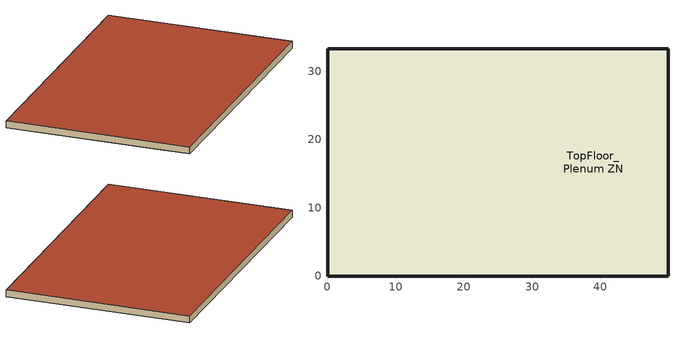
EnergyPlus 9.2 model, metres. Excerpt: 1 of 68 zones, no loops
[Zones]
TopFloor_Plenum ZN
 floor to EnclosedOffice_Top_1 ZN (Typical Interior Floor): 4.5,33.27 4.5,5.34 0,5.34 0,33.27 z10.67
 floor to ConfRoom_Top_1 ZN (Typical Interior Floor): 8.07,5.34 8.07,0 0,0 0,5.34 z10.67
 floor to EnclosedOffice_Top_2 ZN (Typical Interior Floor): 49.91,33.27 49.91,5.34 45.41,5.34 45.41,33.27 z10.67
 floor to Corridor_Top_1 ZN (Typical Interior Floor): 45.41,16.64 45.41,5.34 4.5,5.34 4.5,16.64 5.72,16.64 5.72,6.56 44.19,6.56 44.19,16.64 z10.67
 floor to Corridor_Top_2 ZN (Typical Interior Floor): 45.41,27.93 45.41,16.64 44.19,16.64 44.19,26.71 5.72,26.71 5.72,16.64 4.5,16.64 4.5,27.93 z10.67
 floor to OpenOffice_Top_2 ZN (Typical Interior Floor): 44.19,26.71 44.19,6.56 33.67,6.56 33.67,26.71 z10.67
 floor to OpenOffice_Top_1 ZN (Typical Interior Floor): 15.35,26.71 15.35,6.56 5.72,6.56 5.72,26.71 z10.67
 floor to Stair_Top_1 ZN (Typical Interior Floor): 18.1,22.23 18.1,11.04 15.35,11.04 15.35,22.23 z10.67
 floor to EnclosedOffice_Top_3 ZN (Typical Interior Floor): 12.39,33.27 12.39,27.93 4.5,27.93 4.5,33.27 z10.67
 floor to OpenOffice_Top_3 ZN (Typical Interior Floor): 45.41,33.27 45.41,27.93 12.39,27.93 12.39,33.27 z10.67
 floor to OpenOffice_Top_4 ZN (Typical Interior Floor): 41.84,5.34 41.84,0 8.07,0 8.07,5.34 z10.67
 floor to Lobby_Top ZN (Typical Interior Floor): 26.48,26.71 26.48,6.56 23.43,6.56 23.43,26.71 z10.67
 floor to ConfRoom_Top_2 ZN (Typical Interior Floor): 49.91,5.34 49.91,0 41.84,0 41.84,5.34 z10.67
 floor to ActiveStorage_Top_4 ZN (Typical Interior Floor): 18.31,26.71 18.31,22.23 15.35,22.23 15.35,26.71 z10.67
 floor to ActiveStorage_Top_2 ZN (Typical Interior Floor): 33.67,11.04 33.67,6.56 26.48,6.56 26.48,11.04 z10.67
 floor to Restroom_Top ZN (Typical Interior Floor): 23.43,22.23 23.43,11.04 18.1,11.04 18.1,22.23 z10.67
 floor to Mechanical_Top ZN (Typical Interior Floor): 30.93,22.23 30.93,11.04 26.48,11.04 26.48,22.23 z10.67
 floor to ActiveStorage_Top_1 ZN (Typical Interior Floor): 23.43,11.04 23.43,6.56 15.35,6.56 15.35,11.04 z10.67
 floor to Dining_Top ZN (Typical Interior Floor): 23.43,26.71 23.43,22.23 18.31,22.23 18.31,26.71 z10.67
 floor to ActiveStorage_Top_3 ZN (Typical Interior Floor): 33.67,26.71 33.67,22.23 26.48,22.23 26.48,26.71 z10.67
 floor to Stair_Top_2 ZN (Typical Interior Floor): 33.67,22.23 33.67,11.04 30.93,11.04 30.93,22.23 z10.67
 wall outside (Typical Insulated Steel Framed Exterior Wall R-18.18): 0,33.27 0,0 49.91,0 49.91,33.27 0,33.27 z10.67:11.89
 roof outside (Typical IEAD Roof R-31.25): 49.91,0 49.91,33.27 0,33.27 0,0 z11.89
[Building]
-MediumOfficeDetailed-ASHRAE 169-2006-5A created: 2020-01-27 09:25:39 -0800: Terrain=City
[Site:Location]
Chicago Ohare Intl Ap_IL_USA: Latitude {deg}=41.98; Longitude {deg}=-87.92; Time Zone {hr}=-6; Elevation {m}=201
[SizingPeriod:DesignDay] Day of Month=21; Dry-Bulb Temperature Range Modifier Type=DefaultMultipliers; Humidity Condition Type=Wetbulb; Barometric Pressure {Pa}=98934; Rain Indicator=No; Snow Indicator=No; Daylight Saving Time Indicator=No
Name | Month | Day Type | Maximum Dry-Bulb Temperature {C} | Daily Dry-Bulb Temperature Range {deltaC} | Wetbulb or DewPoint at Maximum Dry-Bulb {C} | Wind Speed {m/s} | Wind Direction {deg} | Solar Model Indicator | ASHRAE Clear Sky Optical Depth for Beam Irradiance (taub) | ASHRAE Clear Sky Optical Depth for Diffuse Irradiance (taud) | Sky Clearness
Chicago Ohare Intl Ap Ann Clg .4% Condns DB=>MWB | 7 | SummerDesignDay | 33.3 | 10.5 | 23.7 | 5.2 | 230 | ASHRAETau | 0.455 | 2.05
Chicago Ohare Intl Ap Ann Htg 99.6% Condns DB | 1 | WinterDesignDay | -20 | 0 | -20 | 4.9 | 270 | ASHRAEClearSky |  |  | 0
[Site:GroundTemperature:BuildingSurface]
19.527, 19.502, 19.536, 19.598, 20.002, 21.64, 22.225, 22.375, 21.449, 20.121, 19.802, 19.633
[Site:WaterMainsTemperature]
Calculation Method=Correlation; Annual Average Outdoor Air Temperature {C}=9.925; Maximum Difference In Monthly Average Outdoor Air Temperatures {deltaC}=28.7
[Material] Thermal Absorptance=0.9; Solar Absorptance=0.7; Visible Absorptance=0.7
Name | Roughness | Thickness {m} | Conductivity {W/m-K} | Density {kg/m3} | Specific Heat {J/kg-K}
100mm Normalweight concrete floor | MediumSmooth | 0.1016 | 2.31 | 2322 | 832
25mm Stucco | Smooth | 0.0254 | 0.72 | 1856 | 840
5/8 in. Gypsum Board | MediumSmooth | 0.0159 | 0.16 | 800 | 1090
Metal Roof Surface | Smooth | 0.0008 | 45.28 | 7824 | 500
Roof Membrane | VeryRough | 0.0095 | 0.16 | 1121.29 | 1460
Std Wood 6inch | MediumSmooth | 0.15 | 0.12 | 540 | 1210
[Material:NoMass] Thermal Absorptance=0.9; Solar Absorptance=0.7
Name | Roughness | Thermal Resistance {m2-K/W} | Visible Absorptance
CP02 CARPET PAD | VeryRough | 0.21648 | 0.8
Typical Insulation R-16.0 | Smooth | 2.81828 | 0.7
Typical Insulation R-30.13 | Smooth | 5.30668 | 0.7
[Construction]
InteriorFurnishings: Std Wood 6inch
Typical IEAD Roof R-31.25: Roof Membrane, Typical Insulation R-30.13, Metal Roof Surface
Typical Insulated Steel Framed Exterior Wall R-18.18: 25mm Stucco, 5/8 in. Gypsum Board, Typical Insulation R-16.0, 5/8 in. Gypsum Board
Typical Interior Floor: 100mm Normalweight concrete floor, CP02 CARPET PAD
[Zone]
TopFloor_Plenum ZN: Part of Total Floor Area=No
[InternalMass]
TopFloor_Plenum Mass: Construction=InteriorFurnishings; Zone or ZoneList=TopFloor_Plenum ZN; Surface Area {m2}=3321.48
[ZoneInfiltration:DesignFlowRate]
TopFloor_Plenum Infiltration: Zone or ZoneList=TopFloor_Plenum ZN; Schedule=Always On Discrete; Design Flow Rate Calculation Method=Flow/ExteriorArea; Flow per Exterior Surface Area {m3/s-m2}=6.19944e-05; Constant Term Coefficient=0; Temperature Term Coefficient=0; Velocity Term Coefficient=0.224; Velocity Squared Term Coefficient=0
[Exterior:Lights] Control Option=AstronomicalClock
Name | Schedule | Design Level {W}
NonDimming Exterior Lights Def | OfficeMedium Exterior_lighting_schedule_a | 623.03
Occ Sensing Exterior Lights Def | OfficeMedium Exterior_lighting_schedule_b | 7476.45
[AirLoopHVAC:ReturnPlenum]
Air Loop HVAC Return Plenum 3: Zone=TopFloor_Plenum ZN
[Schedule:Day:Interval]
OfficeMedium Exterior_lighting_schedule_a Default; OfficeMedium Exterior_lighting_schedule_a Summer Design Day; OfficeMedium Exterior_lighting_schedule_a Winter Design Day: No, 06:00, 0, 24:00, 1
OfficeMedium Exterior_lighting_schedule_b Default; OfficeMedium Exterior_lighting_schedule_b Summer Design Day; OfficeMedium Exterior_lighting_schedule_b Winter Design Day: No, 06:00, 0.7, 24:00, 1
[Schedule:Week:Daily]
OfficeMedium Exterior_lighting_schedule_a Week Rule - Jan1-Dec31: OfficeMedium Exterior_lighting_schedule_a Default, OfficeMedium Exterior_lighting_schedule_a Default, OfficeMedium Exterior_lighting_schedule_a Default, OfficeMedium Exterior_lighting_schedule_a Default, OfficeMedium Exterior_lighting_schedule_a Default, OfficeMedium Exterior_lighting_schedule_a Default, OfficeMedium Exterior_lighting_schedule_a Default, OfficeMedium Exterior_lighting_schedule_a Default, OfficeMedium Exterior_lighting_schedule_a Summer Design Day, OfficeMedium Exterior_lighting_schedule_a Winter Design Day, OfficeMedium Exterior_lighting_schedule_a Default, OfficeMedium Exterior_lighting_schedule_a Default
OfficeMedium Exterior_lighting_schedule_b Week Rule - Jan1-Dec31: OfficeMedium Exterior_lighting_schedule_b Default, OfficeMedium Exterior_lighting_schedule_b Default, OfficeMedium Exterior_lighting_schedule_b Default, OfficeMedium Exterior_lighting_schedule_b Default, OfficeMedium Exterior_lighting_schedule_b Default, OfficeMedium Exterior_lighting_schedule_b Default, OfficeMedium Exterior_lighting_schedule_b Default, OfficeMedium Exterior_lighting_schedule_b Default, OfficeMedium Exterior_lighting_schedule_b Summer Design Day, OfficeMedium Exterior_lighting_schedule_b Winter Design Day, OfficeMedium Exterior_lighting_schedule_b Default, OfficeMedium Exterior_lighting_schedule_b Default
[Schedule:Year]
OfficeMedium Exterior_lighting_schedule_a: OfficeMedium Exterior_lighting_schedule_a Week Rule - Jan1-Dec31, 1, 1, 12, 31
OfficeMedium Exterior_lighting_schedule_b: OfficeMedium Exterior_lighting_schedule_b Week Rule - Jan1-Dec31, 1, 1, 12, 31
[Schedule:Constant]
Always On Discrete: Hourly Value=1
